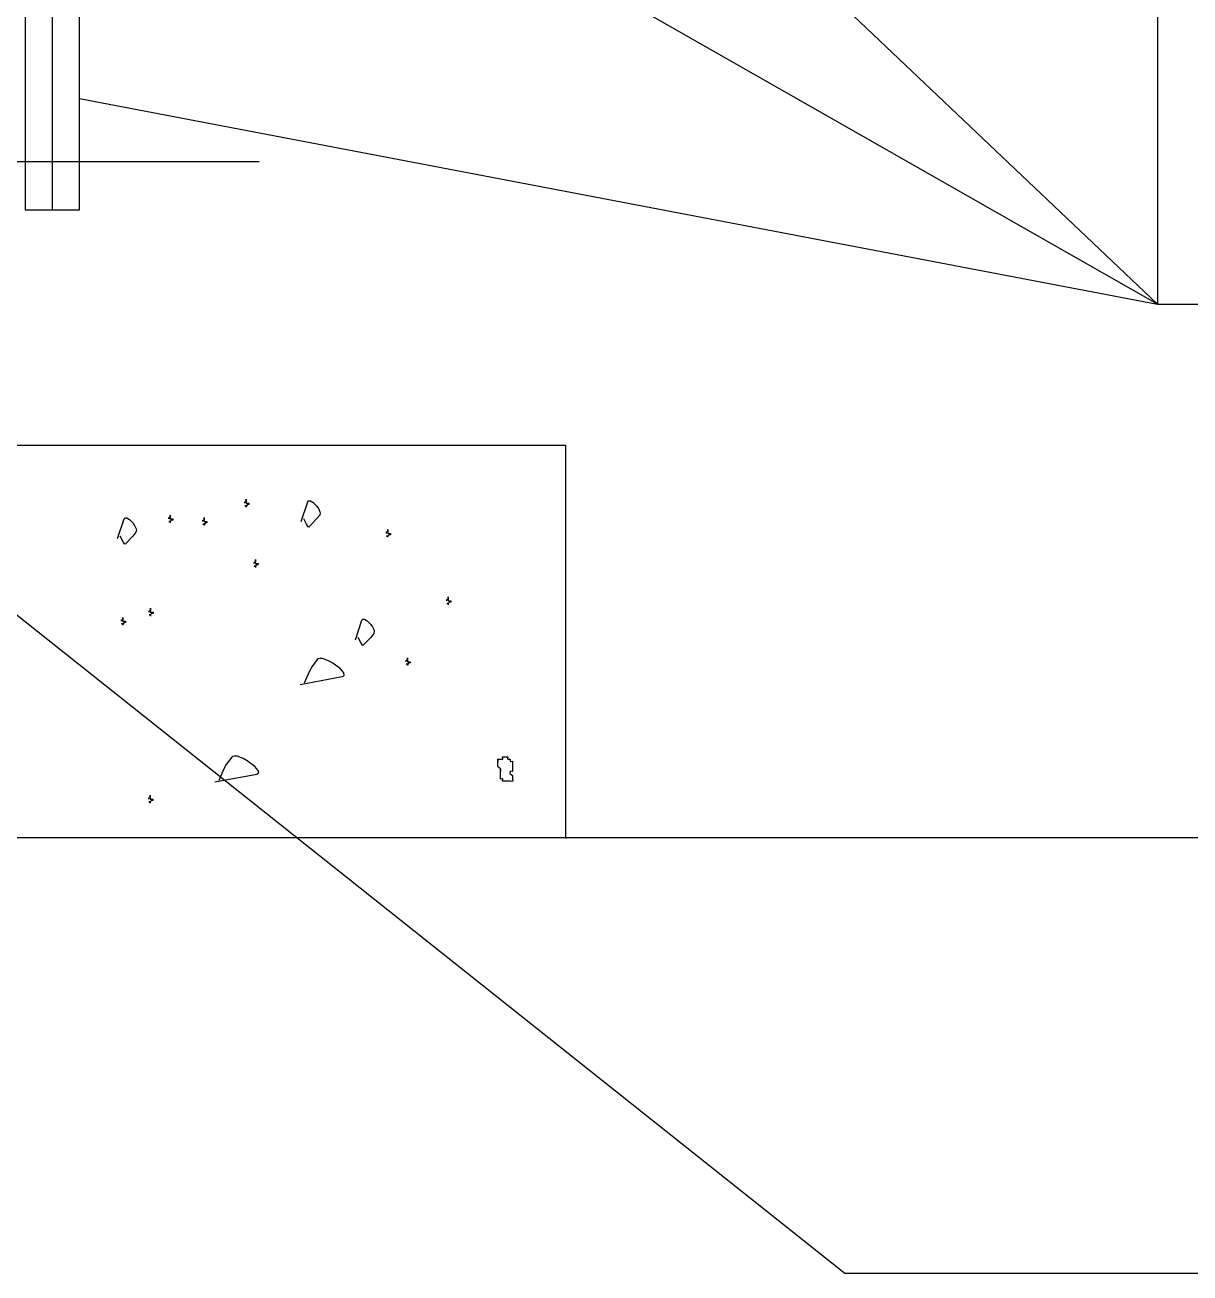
# Model space of a CAD drawing. Extents: x 2246048 to 2442613, y -66234 to 220766.
# Drawn here: x 2374373 to 2376597, y 127459 to 129843 of the extents above; entities that cross this region are included whole.
import ezdxf

# ---------------------------------------------------------------- set-up
doc = ezdxf.new("R2010")
doc.units = 0
doc.header["$LTSCALE"] = 1000
doc.header["$MEASUREMENT"] = 0
doc.linetypes.add('$RECOVER_980714094048-68', pattern=[0])
for name, color, linetype in [('$RECOVER_980714094048-101', 7, 'Continuous'), ('$RECOVER_980714094048-99', 7, 'Continuous'), ('AC-TEXT', 2, 'Continuous'), ('BASE', 7, 'Continuous')]:
    doc.layers.add(name, color=color, linetype=linetype)

msp = doc.modelspace()

# ---------------------------------------------------------------- linework, layer by layer
at = {"layer": '$RECOVER_980714094048-101', "linetype": 'Continuous'}
for p, q in [((2376535.256, 133218.828), (2376535.256, 129309.468)), ((2376535.256, 129309.468), (2374476.836, 131264.148)), ((2376535.256, 129309.468), (2374476.836, 130483.368)), ((2374476.836, 129702.588), (2376535.256, 129309.468)), ((2376535.256, 129309.468), (2378473.556, 129309.468))]:
    msp.add_line(p, q, dxfattribs=at)
msp.add_3dface([(2374373.096, 129489.648), (2374476.836, 129489.648), (2374476.836, 133038.648), (2374373.096, 133038.648)], dxfattribs=at)
at = {"layer": '$RECOVER_980714094048-99', "color": 5, "linetype": 'Continuous'}
msp.add_line((2374424.966, 133038.648), (2374424.966, 129489.648), dxfattribs=at)
at = {"layer": '$RECOVER_980714094048-99', "color": 5, "linetype": '$RECOVER_980714094048-68'}
msp.add_line((2373657.836, 129582.468), (2374820.106, 129582.468), dxfattribs=at)
at = {"layer": 'AC-TEXT', "color": 1}
for p, q in [((2374113.705, 128909.435), (2375938.34, 127459.215)), ((2375938.34, 127459.215), (2376704.105, 127459.215))]:
    msp.add_line(p, q, dxfattribs=at)
at = {"layer": 'BASE'}
for p, q in [((2369767.718, 129040.399), (2375404.632, 129040.399)), ((2375404.632, 129040.399), (2375404.632, 128288.994)), ((2378064.162, 128290.399), (2367638.807, 128290.399))]:
    msp.add_line(p, q, dxfattribs=at)
at = {"layer": 'BASE', "color": 9, "linetype": 'Continuous'}
for p, q in [((2374792.648, 128932.114), (2374792.734, 128932.307)), ((2374792.648, 128929.609), (2374792.648, 128932.114)), ((2374792.648, 128924.594), (2374793.423, 128924.687)), ((2374795.158, 128924.594), (2374792.648, 128924.594)), ((2374792.648, 128924.594), (2374795.158, 128924.594)), ((2374795.158, 128924.594), (2374792.648, 128924.594)), ((2374792.648, 128924.594), (2374795.158, 128924.594)), ((2374795.158, 128924.594), (2374792.648, 128924.594)), ((2374792.734, 128932.307), (2374793.299, 128932.3)), ((2374793.299, 128932.3), (2374794.841, 128931.873)), ((2374793.423, 128924.687), (2374794.873, 128924.763)), ((2374794.972, 128933.077), (2374794.79, 128931.019)), ((2374794.79, 128931.019), (2374794.821, 128930.178)), ((2374794.821, 128930.178), (2374794.999, 128929.679)), ((2374794.841, 128931.873), (2374795.119, 128931.968)), ((2374794.873, 128924.763), (2374795.158, 128924.594)), ((2374795.158, 128934.624), (2374794.972, 128933.077)), ((2374794.999, 128929.679), (2374795.158, 128929.609)), ((2374795.119, 128931.968), (2374795.158, 128932.114)), ((2374795.158, 128937.129), (2374795.158, 128934.624)), ((2374795.158, 128934.624), (2374795.158, 128937.129)), ((2374795.158, 128932.114), (2374795.158, 128934.624)), ((2374795.158, 128934.624), (2374795.158, 128932.114)), ((2374795.158, 128932.114), (2374795.158, 128934.624)), ((2374795.158, 128929.609), (2374797.663, 128929.609)), ((2374795.728, 128924.911), (2374795.158, 128924.594)), ((2374795.158, 128924.594), (2374795.158, 128922.089)), ((2374796.818, 128926.454), (2374795.728, 128924.911)), ((2374797.374, 128927.018), (2374796.818, 128926.454)), ((2374797.663, 128927.104), (2374797.374, 128927.018)), ((2374797.663, 128929.609), (2374800.168, 128929.609)), ((2374800.168, 128927.104), (2374797.663, 128927.104)), ((2374800.168, 128929.609), (2374800.168, 128927.104)), ((2374800.168, 128927.104), (2374800.168, 128929.609)), ((2374800.168, 128929.609), (2374800.278, 128929.533)), ((2374800.354, 128929.022), (2374800.168, 128927.104)), ((2374800.278, 128929.533), (2374800.354, 128929.022)), ((2374900.383, 128894.519), (2374912.913, 128932.114)), ((2374912.913, 128932.114), (2374914.032, 128933.881)), ((2374914.032, 128933.881), (2374915.104, 128934.432)), ((2374915.104, 128934.432), (2374917.865, 128934.217)), ((2374917.865, 128934.217), (2374922.98, 128931.215)), ((2374922.98, 128931.215), (2374930.042, 128923.942)), ((2374930.042, 128923.942), (2374933.002, 128919.644)), ((2374933.002, 128919.644), (2374935.881, 128913.298)), ((2374549.613, 128861.934), (2374562.143, 128899.529)), ((2374562.143, 128899.529), (2374563.262, 128901.296)), ((2374563.262, 128901.296), (2374564.334, 128901.847)), ((2374564.334, 128901.847), (2374567.095, 128901.632)), ((2374567.095, 128901.632), (2374572.21, 128898.63)), ((2374572.21, 128898.63), (2374579.272, 128891.357)), ((2374647.328, 128902.034), (2374647.414, 128902.227)), ((2374647.328, 128899.529), (2374647.328, 128902.034)), ((2374647.414, 128902.227), (2374647.979, 128902.22)), ((2374647.979, 128902.22), (2374649.521, 128901.793)), ((2374649.652, 128902.997), (2374649.47, 128900.939)), ((2374649.47, 128900.939), (2374649.501, 128900.098)), ((2374649.501, 128900.098), (2374649.679, 128899.599)), ((2374649.521, 128901.793), (2374649.799, 128901.888)), ((2374649.838, 128904.544), (2374649.652, 128902.997)), ((2374649.679, 128899.599), (2374649.838, 128899.529)), ((2374649.799, 128901.888), (2374649.838, 128902.034)), ((2374649.838, 128907.049), (2374649.838, 128904.544)), ((2374649.838, 128904.544), (2374649.838, 128907.049)), ((2374649.838, 128902.034), (2374649.838, 128904.544)), ((2374649.838, 128904.544), (2374649.838, 128902.034)), ((2374649.838, 128902.034), (2374649.838, 128904.544)), ((2374649.838, 128899.529), (2374652.343, 128899.529)), ((2374651.498, 128896.374), (2374650.408, 128894.831)), ((2374652.054, 128896.938), (2374651.498, 128896.374)), ((2374652.343, 128897.024), (2374652.054, 128896.938)), ((2374652.343, 128899.529), (2374654.848, 128899.529)), ((2374654.848, 128897.024), (2374652.343, 128897.024)), ((2374654.848, 128899.529), (2374654.848, 128897.024)), ((2374654.848, 128897.024), (2374654.848, 128899.529)), ((2374654.848, 128899.529), (2374654.958, 128899.453)), ((2374655.034, 128898.942), (2374654.848, 128897.024)), ((2374654.958, 128899.453), (2374655.034, 128898.942)), ((2374712.473, 128897.024), (2374712.559, 128897.217)), ((2374712.473, 128894.519), (2374712.473, 128897.024)), ((2374712.559, 128897.217), (2374713.124, 128897.21)), ((2374713.124, 128897.21), (2374714.666, 128896.783)), ((2374714.797, 128897.987), (2374714.615, 128895.929)), ((2374714.615, 128895.929), (2374714.646, 128895.088)), ((2374714.646, 128895.088), (2374714.824, 128894.589)), ((2374714.666, 128896.783), (2374714.944, 128896.878)), ((2374714.983, 128899.534), (2374714.797, 128897.987)), ((2374714.944, 128896.878), (2374714.983, 128897.024)), ((2374714.983, 128902.039), (2374714.983, 128899.534)), ((2374714.983, 128899.534), (2374714.983, 128902.039)), ((2374714.983, 128897.024), (2374714.983, 128899.534)), ((2374714.983, 128899.534), (2374714.983, 128897.024)), ((2374714.983, 128897.024), (2374714.983, 128899.534)), ((2374910.408, 128889.504), (2374905.398, 128899.534)), ((2374929.508, 128899.472), (2374915.418, 128884.494)), ((2374935.463, 128907.054), (2374929.508, 128899.472)), ((2374936.345, 128910.472), (2374935.463, 128907.054)), ((2374935.881, 128913.298), (2374936.345, 128910.472)), ((2374584.693, 128874.469), (2374578.738, 128866.887)), ((2374579.272, 128891.357), (2374582.232, 128887.059)), ((2374582.232, 128887.059), (2374585.111, 128880.713)), ((2374585.575, 128877.887), (2374584.693, 128874.469)), ((2374585.111, 128880.713), (2374585.575, 128877.887)), ((2374647.328, 128894.514), (2374648.103, 128894.607)), ((2374649.838, 128894.514), (2374647.328, 128894.514)), ((2374647.328, 128894.514), (2374649.838, 128894.514)), ((2374649.838, 128894.514), (2374647.328, 128894.514)), ((2374647.328, 128894.514), (2374649.838, 128894.514)), ((2374649.838, 128894.514), (2374647.328, 128894.514)), ((2374648.103, 128894.607), (2374649.553, 128894.683)), ((2374649.553, 128894.683), (2374649.838, 128894.514)), ((2374650.408, 128894.831), (2374649.838, 128894.514)), ((2374649.838, 128894.514), (2374649.838, 128892.009)), ((2374712.473, 128889.504), (2374713.248, 128889.597)), ((2374714.983, 128889.504), (2374712.473, 128889.504)), ((2374712.473, 128889.504), (2374714.983, 128889.504)), ((2374714.983, 128889.504), (2374712.473, 128889.504)), ((2374712.473, 128889.504), (2374714.983, 128889.504)), ((2374714.983, 128889.504), (2374712.473, 128889.504)), ((2374713.248, 128889.597), (2374714.698, 128889.673)), ((2374714.698, 128889.673), (2374714.983, 128889.504)), ((2374714.824, 128894.589), (2374714.983, 128894.519)), ((2374714.983, 128894.519), (2374717.488, 128894.519)), ((2374715.553, 128889.821), (2374714.983, 128889.504)), ((2374714.983, 128889.504), (2374714.983, 128886.999)), ((2374716.643, 128891.364), (2374715.553, 128889.821)), ((2374717.199, 128891.928), (2374716.643, 128891.364)), ((2374717.488, 128892.014), (2374717.199, 128891.928)), ((2374717.488, 128894.519), (2374719.993, 128894.519)), ((2374719.993, 128892.014), (2374717.488, 128892.014)), ((2374719.993, 128894.519), (2374719.993, 128892.014)), ((2374719.993, 128892.014), (2374719.993, 128894.519)), ((2374719.993, 128894.519), (2374720.103, 128894.443)), ((2374720.179, 128893.932), (2374719.993, 128892.014)), ((2374720.103, 128894.443), (2374720.179, 128893.932)), ((2374913.619, 128884.573), (2374910.408, 128889.504)), ((2374914.846, 128884.151), (2374913.619, 128884.573)), ((2374915.418, 128884.494), (2374914.846, 128884.151)), ((2375063.238, 128874.464), (2375063.324, 128874.657)), ((2375063.238, 128871.959), (2375063.238, 128874.464)), ((2375063.324, 128874.657), (2375063.889, 128874.65)), ((2375063.889, 128874.65), (2375065.431, 128874.223)), ((2375065.562, 128875.427), (2375065.38, 128873.369)), ((2375065.38, 128873.369), (2375065.411, 128872.528)), ((2375065.411, 128872.528), (2375065.589, 128872.029)), ((2375065.431, 128874.223), (2375065.709, 128874.318)), ((2375065.748, 128876.974), (2375065.562, 128875.427)), ((2375065.589, 128872.029), (2375065.748, 128871.959)), ((2375065.709, 128874.318), (2375065.748, 128874.464)), ((2375065.748, 128879.479), (2375065.748, 128876.974)), ((2375065.748, 128876.974), (2375065.748, 128879.479)), ((2375065.748, 128874.464), (2375065.748, 128876.974)), ((2375065.748, 128876.974), (2375065.748, 128874.464)), ((2375065.748, 128874.464), (2375065.748, 128876.974)), ((2375065.748, 128871.959), (2375068.253, 128871.959)), ((2375068.253, 128871.959), (2375070.758, 128871.959)), ((2375070.758, 128871.959), (2375070.758, 128869.454)), ((2375070.758, 128869.454), (2375070.758, 128871.959)), ((2375070.758, 128871.959), (2375070.868, 128871.883)), ((2375070.944, 128871.372), (2375070.758, 128869.454)), ((2375070.868, 128871.883), (2375070.944, 128871.372)), ((2374559.638, 128856.919), (2374554.628, 128866.949)), ((2374562.849, 128851.988), (2374559.638, 128856.919)), ((2374564.076, 128851.566), (2374562.849, 128851.988)), ((2374564.648, 128851.909), (2374564.076, 128851.566)), ((2374578.738, 128866.887), (2374564.648, 128851.909)), ((2375063.238, 128866.944), (2375064.013, 128867.037)), ((2375065.748, 128866.944), (2375063.238, 128866.944)), ((2375063.238, 128866.944), (2375065.748, 128866.944)), ((2375065.748, 128866.944), (2375063.238, 128866.944)), ((2375063.238, 128866.944), (2375065.748, 128866.944)), ((2375065.748, 128866.944), (2375063.238, 128866.944)), ((2375064.013, 128867.037), (2375065.463, 128867.113)), ((2375065.463, 128867.113), (2375065.748, 128866.944)), ((2375066.318, 128867.261), (2375065.748, 128866.944)), ((2375065.748, 128866.944), (2375065.748, 128864.439)), ((2375067.408, 128868.804), (2375066.318, 128867.261)), ((2375067.964, 128869.368), (2375067.408, 128868.804)), ((2375068.253, 128869.454), (2375067.964, 128869.368)), ((2375070.758, 128869.454), (2375068.253, 128869.454)), ((2374810.183, 128816.814), (2374810.269, 128817.007)), ((2374810.183, 128814.309), (2374810.183, 128816.814)), ((2374810.183, 128809.294), (2374810.958, 128809.387)), ((2374812.693, 128809.294), (2374810.183, 128809.294)), ((2374810.183, 128809.294), (2374812.693, 128809.294)), ((2374812.693, 128809.294), (2374810.183, 128809.294)), ((2374810.183, 128809.294), (2374812.693, 128809.294)), ((2374812.693, 128809.294), (2374810.183, 128809.294)), ((2374810.269, 128817.007), (2374810.834, 128817)), ((2374810.834, 128817), (2374812.376, 128816.573)), ((2374810.958, 128809.387), (2374812.408, 128809.463)), ((2374812.507, 128817.777), (2374812.325, 128815.719)), ((2374812.325, 128815.719), (2374812.356, 128814.878)), ((2374812.356, 128814.878), (2374812.534, 128814.379)), ((2374812.376, 128816.573), (2374812.654, 128816.668)), ((2374812.408, 128809.463), (2374812.693, 128809.294)), ((2374812.693, 128819.324), (2374812.507, 128817.777)), ((2374812.534, 128814.379), (2374812.693, 128814.309)), ((2374812.654, 128816.668), (2374812.693, 128816.814)), ((2374812.693, 128821.829), (2374812.693, 128819.324)), ((2374812.693, 128819.324), (2374812.693, 128821.829)), ((2374812.693, 128816.814), (2374812.693, 128819.324)), ((2374812.693, 128819.324), (2374812.693, 128816.814)), ((2374812.693, 128816.814), (2374812.693, 128819.324)), ((2374812.693, 128814.309), (2374815.198, 128814.309)), ((2374813.263, 128809.611), (2374812.693, 128809.294)), ((2374812.693, 128809.294), (2374812.693, 128806.789)), ((2374814.353, 128811.154), (2374813.263, 128809.611)), ((2374814.909, 128811.718), (2374814.353, 128811.154)), ((2374815.198, 128811.804), (2374814.909, 128811.718)), ((2374815.198, 128814.309), (2374817.703, 128814.309)), ((2374817.703, 128811.804), (2374815.198, 128811.804)), ((2374817.703, 128814.309), (2374817.703, 128811.804)), ((2374817.703, 128811.804), (2374817.703, 128814.309)), ((2374817.703, 128814.309), (2374817.813, 128814.233)), ((2374817.889, 128813.722), (2374817.703, 128811.804)), ((2374817.813, 128814.233), (2374817.889, 128813.722)), ((2374612.258, 128729.094), (2374612.258, 128726.589)), ((2374612.258, 128726.589), (2374612.258, 128729.094)), ((2375178.333, 128745.739), (2375178.419, 128745.932)), ((2375178.333, 128743.234), (2375178.333, 128745.739)), ((2375178.333, 128738.219), (2375179.108, 128738.312)), ((2375180.843, 128738.219), (2375178.333, 128738.219)), ((2375178.333, 128738.219), (2375180.843, 128738.219)), ((2375180.843, 128738.219), (2375178.333, 128738.219)), ((2375178.333, 128738.219), (2375180.843, 128738.219)), ((2375180.843, 128738.219), (2375178.333, 128738.219)), ((2375178.419, 128745.932), (2375178.984, 128745.925)), ((2375178.984, 128745.925), (2375180.526, 128745.498)), ((2375179.108, 128738.312), (2375180.558, 128738.388)), ((2375180.657, 128746.702), (2375180.475, 128744.644)), ((2375180.475, 128744.644), (2375180.506, 128743.803)), ((2375180.506, 128743.803), (2375180.684, 128743.304)), ((2375180.526, 128745.498), (2375180.804, 128745.593)), ((2375180.558, 128738.388), (2375180.843, 128738.219)), ((2375180.843, 128748.249), (2375180.657, 128746.702)), ((2375180.684, 128743.304), (2375180.843, 128743.234)), ((2375180.804, 128745.593), (2375180.843, 128745.739)), ((2375180.843, 128750.754), (2375180.843, 128748.249)), ((2375180.843, 128748.249), (2375180.843, 128750.754)), ((2375180.843, 128745.739), (2375180.843, 128748.249)), ((2375180.843, 128748.249), (2375180.843, 128745.739)), ((2375180.843, 128745.739), (2375180.843, 128748.249)), ((2375180.843, 128743.234), (2375183.348, 128743.234)), ((2375181.413, 128738.536), (2375180.843, 128738.219)), ((2375180.843, 128738.219), (2375180.843, 128735.714)), ((2375182.503, 128740.079), (2375181.413, 128738.536)), ((2375183.059, 128740.643), (2375182.503, 128740.079)), ((2375183.348, 128740.729), (2375183.059, 128740.643)), ((2375183.348, 128743.234), (2375185.853, 128743.234)), ((2375185.853, 128740.729), (2375183.348, 128740.729)), ((2375185.853, 128743.234), (2375185.853, 128740.729)), ((2375185.853, 128740.729), (2375185.853, 128743.234)), ((2375185.853, 128743.234), (2375185.963, 128743.158)), ((2375186.039, 128742.647), (2375185.853, 128740.729)), ((2375185.963, 128743.158), (2375186.039, 128742.647)), ((2374557.133, 128706.529), (2374557.219, 128706.722)), ((2374557.133, 128704.024), (2374557.133, 128706.529)), ((2374557.219, 128706.722), (2374557.784, 128706.715)), ((2374557.784, 128706.715), (2374559.326, 128706.288)), ((2374559.457, 128707.492), (2374559.275, 128705.434)), ((2374559.275, 128705.434), (2374559.306, 128704.593)), ((2374559.306, 128704.593), (2374559.484, 128704.094)), ((2374559.326, 128706.288), (2374559.604, 128706.383)), ((2374559.643, 128709.039), (2374559.457, 128707.492)), ((2374559.604, 128706.383), (2374559.643, 128706.529)), ((2374559.643, 128711.544), (2374559.643, 128709.039)), ((2374559.643, 128709.039), (2374559.643, 128711.544)), ((2374559.643, 128706.529), (2374559.643, 128709.039)), ((2374559.643, 128709.039), (2374559.643, 128706.529)), ((2374559.643, 128706.529), (2374559.643, 128709.039)), ((2374609.748, 128724.079), (2374609.834, 128724.272)), ((2374609.748, 128721.574), (2374609.748, 128724.079)), ((2374609.748, 128716.559), (2374610.523, 128716.652)), ((2374612.258, 128716.559), (2374609.748, 128716.559)), ((2374609.748, 128716.559), (2374612.258, 128716.559)), ((2374612.258, 128716.559), (2374609.748, 128716.559)), ((2374609.748, 128716.559), (2374612.258, 128716.559)), ((2374612.258, 128716.559), (2374609.748, 128716.559)), ((2374609.834, 128724.272), (2374610.399, 128724.265)), ((2374610.399, 128724.265), (2374611.941, 128723.838)), ((2374610.523, 128716.652), (2374611.973, 128716.728)), ((2374612.072, 128725.042), (2374611.89, 128722.984)), ((2374611.89, 128722.984), (2374611.921, 128722.143)), ((2374611.921, 128722.143), (2374612.099, 128721.644)), ((2374611.941, 128723.838), (2374612.219, 128723.933)), ((2374611.973, 128716.728), (2374612.258, 128716.559)), ((2374612.258, 128726.589), (2374612.072, 128725.042)), ((2374612.099, 128721.644), (2374612.258, 128721.574)), ((2374612.219, 128723.933), (2374612.258, 128724.079)), ((2374612.258, 128724.079), (2374612.258, 128726.589)), ((2374612.258, 128726.589), (2374612.258, 128724.079)), ((2374612.258, 128724.079), (2374612.258, 128726.589)), ((2374612.258, 128721.574), (2374614.763, 128721.574)), ((2374612.828, 128716.876), (2374612.258, 128716.559)), ((2374612.258, 128716.559), (2374612.258, 128714.054)), ((2374613.918, 128718.419), (2374612.828, 128716.876)), ((2374614.474, 128718.983), (2374613.918, 128718.419)), ((2374614.763, 128719.069), (2374614.474, 128718.983)), ((2374614.763, 128721.574), (2374617.268, 128721.574)), ((2374617.268, 128719.069), (2374614.763, 128719.069)), ((2374617.268, 128721.574), (2374617.268, 128719.069)), ((2374617.268, 128719.069), (2374617.268, 128721.574)), ((2374617.268, 128721.574), (2374617.378, 128721.498)), ((2374617.454, 128720.987), (2374617.268, 128719.069)), ((2374617.378, 128721.498), (2374617.454, 128720.987)), ((2375003.728, 128668.374), (2375016.258, 128705.969)), ((2375016.258, 128705.969), (2375017.377, 128707.736)), ((2375017.377, 128707.736), (2375018.449, 128708.287)), ((2375018.449, 128708.287), (2375021.21, 128708.072)), ((2375021.21, 128708.072), (2375026.325, 128705.07)), ((2375026.325, 128705.07), (2375033.387, 128697.797)), ((2374557.133, 128699.009), (2374557.908, 128699.102)), ((2374559.643, 128699.009), (2374557.133, 128699.009)), ((2374557.133, 128699.009), (2374559.643, 128699.009)), ((2374559.643, 128699.009), (2374557.133, 128699.009)), ((2374557.133, 128699.009), (2374559.643, 128699.009)), ((2374559.643, 128699.009), (2374557.133, 128699.009)), ((2374557.908, 128699.102), (2374559.358, 128699.178)), ((2374559.358, 128699.178), (2374559.643, 128699.009)), ((2374559.484, 128704.094), (2374559.643, 128704.024)), ((2374559.643, 128704.024), (2374562.148, 128704.024)), ((2374560.213, 128699.326), (2374559.643, 128699.009)), ((2374559.643, 128699.009), (2374559.643, 128696.504)), ((2374561.303, 128700.869), (2374560.213, 128699.326)), ((2374561.859, 128701.433), (2374561.303, 128700.869)), ((2374562.148, 128701.519), (2374561.859, 128701.433)), ((2374562.148, 128704.024), (2374564.653, 128704.024)), ((2374564.653, 128701.519), (2374562.148, 128701.519)), ((2374564.653, 128704.024), (2374564.653, 128701.519)), ((2374564.653, 128701.519), (2374564.653, 128704.024)), ((2374564.653, 128704.024), (2374564.763, 128703.948)), ((2374564.839, 128703.437), (2374564.653, 128701.519)), ((2374564.763, 128703.948), (2374564.839, 128703.437)), ((2375038.808, 128680.909), (2375032.853, 128673.327)), ((2375033.387, 128697.797), (2375036.347, 128693.499)), ((2375036.347, 128693.499), (2375039.226, 128687.153)), ((2375039.69, 128684.327), (2375038.808, 128680.909)), ((2375039.226, 128687.153), (2375039.69, 128684.327)), ((2375013.753, 128663.359), (2375008.743, 128673.389)), ((2375016.964, 128658.428), (2375013.753, 128663.359)), ((2375018.191, 128658.006), (2375016.964, 128658.428)), ((2375018.763, 128658.349), (2375018.191, 128658.006)), ((2375032.853, 128673.327), (2375018.763, 128658.349)), ((2374936.135, 128633.181), (2374932.373, 128632.262)), ((2374940.924, 128632.727), (2374936.135, 128633.181)), ((2375103.338, 128634.449), (2375103.338, 128631.944)), ((2375103.338, 128631.944), (2375103.338, 128634.449)), ((2374920.306, 128617.004), (2374915.933, 128608.659)), ((2374930.968, 128631.219), (2374920.306, 128617.004)), ((2374932.373, 128632.262), (2374930.968, 128631.219)), ((2374952.424, 128628.559), (2374940.924, 128632.727)), ((2374960.585, 128624.056), (2374952.424, 128628.559)), ((2374975.006, 128613.209), (2374960.585, 128624.056)), ((2374981.457, 128605.473), (2374975.006, 128613.209)), ((2375100.828, 128629.434), (2375100.914, 128629.627)), ((2375100.828, 128626.929), (2375100.828, 128629.434)), ((2375100.828, 128621.914), (2375101.603, 128622.007)), ((2375103.338, 128621.914), (2375100.828, 128621.914)), ((2375100.828, 128621.914), (2375103.338, 128621.914)), ((2375103.338, 128621.914), (2375100.828, 128621.914)), ((2375100.828, 128621.914), (2375103.338, 128621.914)), ((2375103.338, 128621.914), (2375100.828, 128621.914)), ((2375100.914, 128629.627), (2375101.479, 128629.62)), ((2375101.479, 128629.62), (2375103.021, 128629.193)), ((2375101.603, 128622.007), (2375103.053, 128622.083)), ((2375103.152, 128630.397), (2375102.97, 128628.339)), ((2375102.97, 128628.339), (2375103.001, 128627.498)), ((2375103.001, 128627.498), (2375103.179, 128626.999)), ((2375103.021, 128629.193), (2375103.299, 128629.288)), ((2375103.053, 128622.083), (2375103.338, 128621.914)), ((2375103.338, 128631.944), (2375103.152, 128630.397)), ((2375103.179, 128626.999), (2375103.338, 128626.929)), ((2375103.299, 128629.288), (2375103.338, 128629.434)), ((2375103.338, 128629.434), (2375103.338, 128631.944)), ((2375103.338, 128631.944), (2375103.338, 128629.434)), ((2375103.338, 128629.434), (2375103.338, 128631.944)), ((2375103.338, 128626.929), (2375105.843, 128626.929)), ((2375103.908, 128622.231), (2375103.338, 128621.914)), ((2375103.338, 128621.914), (2375103.338, 128619.409)), ((2375104.998, 128623.774), (2375103.908, 128622.231)), ((2375105.554, 128624.338), (2375104.998, 128623.774)), ((2375105.843, 128624.424), (2375105.554, 128624.338)), ((2375105.843, 128626.929), (2375108.348, 128626.929)), ((2375108.348, 128624.424), (2375105.843, 128624.424)), ((2375108.348, 128626.929), (2375108.348, 128624.424)), ((2375108.348, 128624.424), (2375108.348, 128626.929)), ((2375108.348, 128626.929), (2375108.458, 128626.853)), ((2375108.534, 128626.342), (2375108.348, 128624.424)), ((2375108.458, 128626.853), (2375108.534, 128626.342)), ((2374898.393, 128583.594), (2374978.568, 128598.634)), ((2374915.933, 128608.659), (2374905.913, 128586.099)), ((2374978.568, 128598.634), (2374981.592, 128599.991)), ((2374982.392, 128601.461), (2374981.457, 128605.473)), ((2374981.592, 128599.991), (2374982.392, 128601.461)), ((2374767.715, 128444.802), (2374757.054, 128430.587)), ((2374769.121, 128445.844), (2374767.715, 128444.802)), ((2374772.883, 128446.764), (2374769.121, 128445.844)), ((2374777.671, 128446.31), (2374772.883, 128446.764)), ((2374789.171, 128442.141), (2374777.671, 128446.31)), ((2374797.332, 128437.638), (2374789.171, 128442.141)), ((2375284.617, 128444.876), (2375285.067, 128445.468)), ((2375285.415, 128441.994), (2375284.617, 128444.876)), ((2375285.067, 128445.468), (2375289.757, 128445.468)), ((2375289.757, 128445.468), (2375294.447, 128445.468)), ((2375294.969, 128444.426), (2375294.312, 128441.685)), ((2375294.447, 128445.468), (2375294.833, 128445.333)), ((2375294.833, 128445.333), (2375294.969, 128444.426)), ((2374752.68, 128422.242), (2374742.66, 128399.682)), ((2374757.054, 128430.587), (2374752.68, 128422.242)), ((2374811.753, 128426.792), (2374797.332, 128437.638)), ((2374818.204, 128419.055), (2374811.753, 128426.792)), ((2374819.139, 128415.044), (2374818.204, 128419.055)), ((2375275.377, 128440.246), (2375275.692, 128440.778)), ((2375275.519, 128437.536), (2375275.377, 128440.246)), ((2375275.692, 128436.088), (2375275.519, 128437.536)), ((2375275.692, 128440.778), (2375280.382, 128440.778)), ((2375275.692, 128440.778), (2375275.692, 128436.088)), ((2375275.692, 128436.088), (2375275.692, 128440.778)), ((2375275.692, 128431.393), (2375275.692, 128436.088)), ((2375275.692, 128426.703), (2375275.692, 128431.393)), ((2375276.284, 128425.475), (2375275.692, 128426.703)), ((2375279.167, 128423.721), (2375276.284, 128425.475)), ((2375280.222, 128422.684), (2375279.167, 128423.721)), ((2375280.382, 128422.013), (2375280.222, 128422.684)), ((2375280.382, 128440.778), (2375285.067, 128440.778)), ((2375280.382, 128417.323), (2375280.382, 128422.013)), ((2375280.382, 128422.013), (2375280.382, 128417.323)), ((2375280.382, 128417.323), (2375280.382, 128422.013)), ((2375280.382, 128412.633), (2375280.382, 128422.013)), ((2375285.067, 128440.778), (2375285.428, 128440.939)), ((2375285.428, 128440.939), (2375285.415, 128441.994)), ((2375294.312, 128441.685), (2375294.447, 128440.778)), ((2375294.447, 128440.778), (2375299.137, 128440.778)), ((2375299.137, 128440.778), (2375299.137, 128436.088)), ((2375299.137, 128436.088), (2375300.701, 128436.088)), ((2375300.701, 128436.088), (2375303.326, 128436.629)), ((2375303.326, 128436.629), (2375303.827, 128436.088)), ((2375303.827, 128436.088), (2375303.827, 128431.393)), ((2375303.827, 128431.393), (2375303.827, 128426.703)), ((2375303.827, 128426.703), (2375303.827, 128422.013)), ((2375303.827, 128422.013), (2375303.827, 128417.323)), ((2374735.14, 128397.177), (2374815.315, 128412.217)), ((2374815.315, 128412.217), (2374818.34, 128413.574)), ((2374818.34, 128413.574), (2374819.139, 128415.044)), ((2375280.382, 128412.633), (2375280.382, 128417.323)), ((2375280.382, 128407.943), (2375280.382, 128412.633)), ((2375280.382, 128403.248), (2375280.382, 128407.943)), ((2375280.884, 128402.708), (2375280.382, 128403.248)), ((2375283.506, 128403.248), (2375280.884, 128402.708)), ((2375285.067, 128403.248), (2375283.506, 128403.248)), ((2375284.546, 128399.601), (2375285.203, 128402.341)), ((2375284.681, 128398.693), (2375284.546, 128399.601)), ((2375285.067, 128398.558), (2375284.681, 128398.693)), ((2375285.203, 128402.341), (2375285.067, 128403.248)), ((2375289.757, 128398.558), (2375285.067, 128398.558)), ((2375294.447, 128398.558), (2375289.757, 128398.558)), ((2375299.137, 128398.558), (2375294.447, 128398.558)), ((2375299.137, 128417.323), (2375298.706, 128414.118)), ((2375298.706, 128414.118), (2375299.137, 128412.633)), ((2375299.991, 128417.631), (2375299.137, 128417.323)), ((2375299.137, 128412.633), (2375300.76, 128411.149)), ((2375302.612, 128398.211), (2375299.137, 128398.558)), ((2375302.755, 128416.897), (2375299.991, 128417.631)), ((2375300.76, 128411.149), (2375303.341, 128409.23)), ((2375303.827, 128398.558), (2375302.612, 128398.211)), ((2375303.688, 128416.951), (2375302.755, 128416.897)), ((2375303.341, 128409.23), (2375303.827, 128407.943)), ((2375303.827, 128417.323), (2375303.688, 128416.951)), ((2375303.827, 128407.943), (2375303.827, 128403.248)), ((2375303.827, 128403.248), (2375304.001, 128401.511)), ((2375304.143, 128399.285), (2375303.827, 128398.558)), ((2375304.001, 128401.511), (2375304.143, 128399.285)), ((2374611.904, 128372.002), (2374611.904, 128369.497)), ((2374611.904, 128369.497), (2374611.904, 128372.002)), ((2374609.394, 128366.987), (2374609.48, 128367.18)), ((2374609.394, 128364.482), (2374609.394, 128366.987)), ((2374609.394, 128359.467), (2374610.169, 128359.56)), ((2374611.904, 128359.467), (2374609.394, 128359.467)), ((2374609.394, 128359.467), (2374611.904, 128359.467)), ((2374611.904, 128359.467), (2374609.394, 128359.467)), ((2374609.394, 128359.467), (2374611.904, 128359.467)), ((2374611.904, 128359.467), (2374609.394, 128359.467)), ((2374609.48, 128367.18), (2374610.045, 128367.173)), ((2374610.045, 128367.173), (2374611.587, 128366.746)), ((2374610.169, 128359.56), (2374611.62, 128359.636)), ((2374611.718, 128367.949), (2374611.536, 128365.892)), ((2374611.536, 128365.892), (2374611.567, 128365.051)), ((2374611.567, 128365.051), (2374611.745, 128364.552)), ((2374611.587, 128366.746), (2374611.865, 128366.841)), ((2374611.62, 128359.636), (2374611.904, 128359.467)), ((2374611.904, 128369.497), (2374611.718, 128367.949)), ((2374611.745, 128364.552), (2374611.904, 128364.482)), ((2374611.865, 128366.841), (2374611.904, 128366.987)), ((2374611.904, 128366.987), (2374611.904, 128369.497)), ((2374611.904, 128369.497), (2374611.904, 128366.987)), ((2374611.904, 128366.987), (2374611.904, 128369.497)), ((2374611.904, 128364.482), (2374614.409, 128364.482)), ((2374612.474, 128359.784), (2374611.904, 128359.467)), ((2374611.904, 128359.467), (2374611.904, 128356.962)), ((2374613.564, 128361.326), (2374612.474, 128359.784)), ((2374614.121, 128361.891), (2374613.564, 128361.326)), ((2374614.409, 128361.977), (2374614.121, 128361.891)), ((2374614.409, 128364.482), (2374616.914, 128364.482)), ((2374616.914, 128361.977), (2374614.409, 128361.977)), ((2374616.914, 128364.482), (2374616.914, 128361.977)), ((2374616.914, 128361.977), (2374616.914, 128364.482)), ((2374616.914, 128364.482), (2374617.024, 128364.405)), ((2374617.1, 128363.895), (2374616.914, 128361.977)), ((2374617.024, 128364.405), (2374617.1, 128363.895))]:
    msp.add_line(p, q, dxfattribs=at)

doc.saveas('drawing.dxf')
